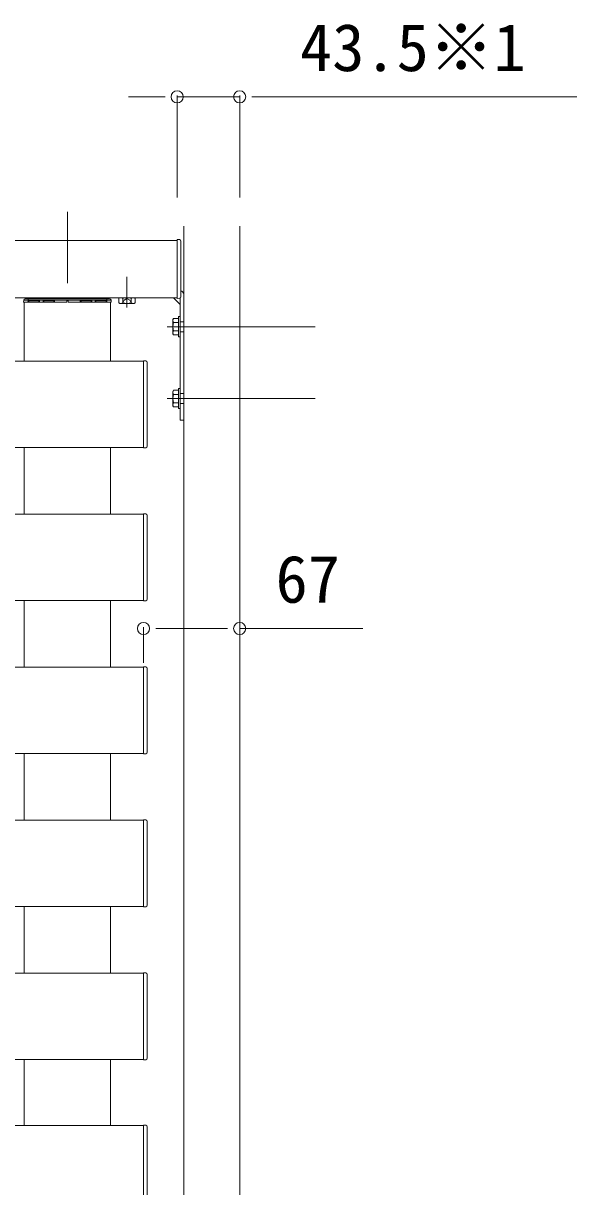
# Model space of a CAD drawing. Units: millimetres, scale not verified. Extents: x -11088 to 11088, y -17895 to 17964.
# Drawn here: x -3249 to -2863, y 3754 to 4563 of the extents above; entities that cross this region are included whole.
import ezdxf
from ezdxf.enums import TextEntityAlignment as Align

# ---------------------------------------------------------------- set-up
doc = ezdxf.new("R2010")
doc.units = ezdxf.units.MM
doc.header["$LTSCALE"] = 18
for name, pattern in [('CHAIN2', [12, 9, -1, 1, -1]), ('DASHED1', [1.8, 1.2, -0.6]), ('DASHED3', [4, 3, -1])]:
    doc.linetypes.add(name, pattern=pattern)
for name, color, linetype, lineweight in [('0-2_YKK_ZWAK', 4, 'Continuous', 9), ('0-3_YKK_11', 3, 'Continuous', 9), ('0-4_YKK_12', 6, 'Continuous', 9)]:
    doc.layers.add(name, color=color, linetype=linetype, lineweight=lineweight)
doc.styles.add('ＭＳ ゴシック', font='')
doc.styles.get('ＭＳ ゴシック').set_extended_font_data('MS Gothic')

msp = doc.modelspace()

# ---------------------------------------------------------------- linework, layer by layer
at = {"layer": '0-2_YKK_ZWAK'}
for p, q in [((-3218, 4432.19), (-3218, 4382.5)), ((-3141.5, 4412.19), (-3894, 4412.19)), ((-3141.5, 4412.89), (-3141.5, 4371.89)), ((-3139.94, 4412.8), (-3141.5, 4412.89)), ((-3137, 4374.69), (-3137, 4287.19)), ((-3141.5, 4372.19), (-3894, 4372.19)), ((-3248, 4369.19), (-3248, 4328.19)), ((-3245.51, 4369.19), (-3245.41, 4370.75)), ((-3245.51, 4369.19), (-3245.4, 4369.19)), ((-3245.41, 4370.75), (-3190.59, 4370.75)), ((-3245.39, 4370.2), (-3245.4, 4369.19)), ((-3245.4, 4369.19), (-3244.9, 4369.19)), ((-3237.9, 4369.19), (-3244.9, 4369.19)), ((-3244.89, 4370.69), (-3237.91, 4370.69)), ((-3244.89, 4370.19), (-3244.89, 4370.69)), ((-3244.89, 4370.19), (-3237.91, 4370.19)), ((-3237.91, 4370.19), (-3237.91, 4370.69)), ((-3237.91, 4370.19), (-3237.41, 4370.2)), ((-3237.41, 4370.2), (-3237.4, 4369.19)), ((-3237.4, 4369.19), (-3235, 4369.19)), ((-3234.99, 4370.2), (-3235, 4369.19)), ((-3235, 4369.19), (-3234.5, 4369.19)), ((-3227.5, 4369.19), (-3234.5, 4369.19)), ((-3234.49, 4370.69), (-3227.51, 4370.69)), ((-3234.49, 4370.69), (-3234.49, 4370.19)), ((-3234.49, 4370.19), (-3227.51, 4370.19)), ((-3233, 4372.19), (-3233, 4371.69)), ((-3233, 4372.19), (-3233, 4371.69)), ((-3227.51, 4370.69), (-3227.51, 4370.19)), ((-3227.01, 4370.2), (-3227, 4369.19)), ((-3227, 4369.19), (-3218.5, 4369.19)), ((-3218.5, 4369.19), (-3218.5, 4370.19)), ((-3217.5, 4370.19), (-3217.5, 4369.19)), ((-3217.5, 4369.19), (-3209, 4369.19)), ((-3208.99, 4370.2), (-3209, 4369.19)), ((-3209, 4369.19), (-3208.5, 4369.19)), ((-3208.49, 4370.19), (-3208.99, 4370.2)), ((-3208.5, 4369.19), (-3208.49, 4370.19)), ((-3201.5, 4369.19), (-3208.5, 4369.19)), ((-3208.49, 4370.69), (-3201.51, 4370.69)), ((-3208.49, 4370.19), (-3208.49, 4370.69)), ((-3208.49, 4370.19), (-3201.51, 4370.19)), ((-3203, 4372.19), (-3203, 4371.69)), ((-3203, 4372.19), (-3203, 4371.69)), ((-3201.51, 4370.19), (-3201.51, 4370.69)), ((-3201.51, 4370.19), (-3201.01, 4370.2)), ((-3201.51, 4370.19), (-3201.5, 4369.19)), ((-3201.5, 4369.19), (-3201, 4369.19)), ((-3201.01, 4370.2), (-3201, 4369.19)), ((-3201, 4369.19), (-3198.6, 4369.19)), ((-3198.6, 4370.19), (-3198.6, 4369.19)), ((-3198.1, 4370.19), (-3198.6, 4370.19)), ((-3198.6, 4369.19), (-3198.1, 4369.19)), ((-3198.1, 4370.69), (-3191.1, 4370.69)), ((-3198.1, 4370.19), (-3198.1, 4370.69)), ((-3198.1, 4369.19), (-3198.1, 4370.19)), ((-3198.1, 4370.19), (-3191.1, 4370.19)), ((-3191.1, 4369.19), (-3198.1, 4369.19)), ((-3191.1, 4370.19), (-3191.1, 4370.69)), ((-3190.6, 4370.19), (-3191.1, 4370.19)), ((-3190.6, 4370.19), (-3190.6, 4369.19)), ((-3190.6, 4369.19), (-3190.49, 4369.19)), ((-3188.59, 4371.69), (-3190.59, 4371.69)), ((-3190.59, 4370.75), (-3190.49, 4369.19)), ((-3188, 4369.19), (-3188, 4328.19)), ((-3181.85, 4372.19), (-3182.27, 4371.95)), ((-3182.27, 4368.84), (-3182.27, 4371.95)), ((-3181.5, 4368.39), (-3182.27, 4368.84)), ((-3181.5, 4368.39), (-3171.5, 4368.39)), ((-3179.39, 4368.84), (-3179.39, 4371.95)), ((-3173.61, 4368.84), (-3173.61, 4371.95)), ((-3171.5, 4368.39), (-3170.73, 4368.84)), ((-3171.15, 4372.19), (-3170.73, 4371.95)), ((-3170.73, 4368.84), (-3170.73, 4371.95)), ((-3144, 4372.19), (-3139.5, 4367.69)), ((-3139.94, 4371.99), (-3141.5, 4371.89)), ((-3139.5, 4372.12), (-3139.5, 4287.19)), ((-3144.5, 4357.19), (-3144.07, 4357.94)), ((-3144.5, 4347.19), (-3144.5, 4357.19)), ((-3140.5, 4357.94), (-3144.07, 4357.94)), ((-3140.5, 4359.19), (-3140.5, 4345.19)), ((-3140.5, 4359.19), (-3139.5, 4359.19)), ((-3140.5, 4357.94), (-3140.5, 4346.44)), ((-3139.5, 4359.19), (-3139.5, 4345.19)), ((-3140.5, 4355.08), (-3144.05, 4355.08)), ((-3140.5, 4349.31), (-3144.05, 4349.31)), ((-3144.5, 4347.19), (-3144.07, 4346.44)), ((-3144.07, 4346.44), (-3140.5, 4346.44)), ((-3140.5, 4345.19), (-3139.5, 4345.19)), ((-3950.5, 4328.19), (-3165, 4328.19)), ((-3165, 4267.89), (-3165, 4328.49)), ((-3165, 4328.49), (-3163.44, 4328.4)), ((-3162.5, 4327.4), (-3162.5, 4268.99)), ((-3144.5, 4307.19), (-3144.07, 4307.94)), ((-3140.5, 4307.94), (-3144.07, 4307.94)), ((-3140.5, 4309.19), (-3140.5, 4295.19)), ((-3140.5, 4309.19), (-3139.5, 4309.19)), ((-3140.5, 4307.94), (-3140.5, 4296.44)), ((-3139.5, 4309.19), (-3139.5, 4295.19)), ((-3144.5, 4297.19), (-3144.5, 4307.19)), ((-3140.5, 4305.08), (-3144.05, 4305.08)), ((-3144.5, 4297.19), (-3144.07, 4296.44)), ((-3144.07, 4296.44), (-3140.5, 4296.44)), ((-3140.5, 4299.31), (-3144.05, 4299.31)), ((-3140.5, 4295.19), (-3139.5, 4295.19)), ((-3139.5, 4287.19), (-3137, 4287.19)), ((-3950.5, 4268.19), (-3165, 4268.19)), ((-3248, 4268.19), (-3248, 4221.69)), ((-3188, 4268.19), (-3188, 4221.69)), ((-3163.44, 4267.99), (-3165, 4267.89)), ((-3950.5, 4221.69), (-3165, 4221.69)), ((-3165, 4161.39), (-3165, 4221.99)), ((-3165, 4221.99), (-3163.44, 4221.9)), ((-3162.5, 4220.9), (-3162.5, 4162.49)), ((-3950.5, 4161.69), (-3165, 4161.69)), ((-3248, 4161.69), (-3248, 4115.19)), ((-3188, 4161.69), (-3188, 4115.19)), ((-3163.44, 4161.49), (-3165, 4161.39)), ((-3950.5, 4115.19), (-3165, 4115.19)), ((-3165, 4054.89), (-3165, 4115.49)), ((-3165, 4115.49), (-3163.44, 4115.4)), ((-3162.5, 4114.4), (-3162.5, 4055.99)), ((-3950.5, 4055.19), (-3165, 4055.19)), ((-3248, 4055.19), (-3248, 4008.69)), ((-3188, 4055.19), (-3188, 4008.69)), ((-3163.44, 4054.99), (-3165, 4054.89)), ((-3950.5, 4008.69), (-3165, 4008.69)), ((-3165, 3948.39), (-3165, 4008.99)), ((-3165, 4008.99), (-3163.44, 4008.9)), ((-3162.5, 4007.9), (-3162.5, 3949.49)), ((-3950.5, 3948.69), (-3165, 3948.69)), ((-3248, 3948.69), (-3248, 3902.19)), ((-3188, 3948.69), (-3188, 3902.19)), ((-3163.44, 3948.49), (-3165, 3948.39)), ((-3950.5, 3902.19), (-3165, 3902.19)), ((-3165, 3841.89), (-3165, 3902.49)), ((-3165, 3902.49), (-3163.44, 3902.4)), ((-3162.5, 3901.4), (-3162.5, 3842.99)), ((-3950.5, 3842.19), (-3165, 3842.19)), ((-3248, 3842.19), (-3248, 3796.19)), ((-3188, 3842.19), (-3188, 3796.19)), ((-3163.44, 3841.99), (-3165, 3841.89)), ((-3950.5, 3796.19), (-3165, 3796.19)), ((-3165, 3735.89), (-3165, 3796.49)), ((-3165, 3796.49), (-3163.44, 3796.4)), ((-3162.5, 3795.4), (-3162.5, 3736.99))]:
    msp.add_line(p, q, dxfattribs=at)
at = {"layer": '0-2_YKK_ZWAK', "linetype": 'CHAIN2'}
for p, q in [((-3176.5, 4365.57), (-3176.5, 4386.98)), ((-3148.5, 4352.19), (-3045.46, 4352.19)), ((-3148.5, 4302.19), (-3045.46, 4302.19))]:
    msp.add_line(p, q, dxfattribs=at)
at = {"layer": '0-2_YKK_ZWAK', "linetype": 'DASHED1'}
for p, q in [((-3139.5, 4355.69), (-3137, 4355.69)), ((-3139.5, 4348.69), (-3137, 4348.69)), ((-3139.5, 4305.69), (-3137, 4305.69)), ((-3139.5, 4298.69), (-3137, 4298.69))]:
    msp.add_line(p, q, dxfattribs=at)
at = {"layer": '0-2_YKK_ZWAK'}
for points in [[(-3139, 4411.8), (-3139, 4373.39), (-3139, 4372.99)], [(-3248.4, 4370.75), (-3248.5, 4369.19), (-3245.51, 4369.19)], [(-3245.41, 4370.75), (-3245.41, 4371.69), (-3247.41, 4371.69)], [(-3190.59, 4370.75), (-3190.59, 4371.69), (-3245.41, 4371.69)], [(-3244.9, 4369.19), (-3244.89, 4370.19), (-3245.39, 4370.2)], [(-3237.91, 4370.19), (-3237.9, 4369.19), (-3237.4, 4369.19)], [(-3234.5, 4369.19), (-3234.49, 4370.19), (-3234.99, 4370.2)], [(-3227.01, 4370.2), (-3227.51, 4370.19), (-3227.5, 4369.19), (-3227, 4369.19)], [(-3218.5, 4370.19), (-3218, 4370.69), (-3217.5, 4370.19)], [(-3191.1, 4370.19), (-3191.1, 4369.19), (-3190.6, 4369.19)], [(-3190.49, 4369.19), (-3187.5, 4369.19), (-3187.6, 4370.75)]]:
    msp.add_lwpolyline(points, dxfattribs=at)
at = {"layer": '0-2_YKK_ZWAK', "linetype": 'DASHED3'}
for points in [[(-3179.55, 4368.39), (-3178.4, 4370.75), (-3176.5, 4371.76)], [(-3173.45, 4368.39), (-3174.6, 4370.75), (-3176.5, 4371.76)]]:
    msp.add_lwpolyline(points, dxfattribs=at)
at = {"layer": '0-2_YKK_ZWAK'}
for centre, radius, start, end in [((-3140, 4411.8), 1, 0.00015, 86.50017), ((-3140, 4372.99), 1, 273.5, 0), ((-3139.5, 4374.69), 2.5, 0, 78.46304), ((-3247.41, 4370.69), 1, 90, 176.5), ((-3244.89, 4370.19), 0.5, 90, 179.5), ((-3237.91, 4370.19), 0.5, 0.5, 90), ((-3234.49, 4370.19), 0.5, 90, 179.5), ((-3227.51, 4370.19), 0.5, 0.5, 90), ((-3208.49, 4370.19), 0.5, 90, 179.5), ((-3201.51, 4370.19), 0.5, 0.5, 90), ((-3198.1, 4370.19), 0.5, 90, 180), ((-3191.1, 4370.19), 0.5, 0, 90), ((-3188.59, 4370.69), 1, 3.5, 90), ((-3180.83, 4369.84), 2.56, 112.78947, 124.38292), ((-3180.83, 4370.95), 2.56, 235.61708, 304.38292), ((-3180.83, 4369.84), 2.56, 55.61708, 67.21053), ((-3176.5, 4362.84), 9.55, 101.72999, 107.58724), ((-3176.5, 4377.95), 9.55, 252.41276, 287.58724), ((-3176.5, 4362.84), 9.55, 72.41276, 78.27001), ((-3172.17, 4369.84), 2.56, 112.79035, 124.38292), ((-3172.17, 4370.95), 2.56, 235.61708, 304.38292), ((-3172.17, 4369.84), 2.56, 55.61708, 67.20965), ((-3141.94, 4356.52), 2.56, 146.25178, 214.38425), ((-3134.95, 4352.19), 9.55, 162.41205, 197.58795), ((-3141.94, 4347.86), 2.56, 145.61575, 213.74822), ((-3163.5, 4327.4), 1, 0, 86.5), ((-3141.94, 4306.52), 2.56, 146.25178, 214.38425), ((-3134.95, 4302.19), 9.55, 162.41205, 197.58795), ((-3141.94, 4297.86), 2.56, 145.61575, 213.74822), ((-3163.5, 4268.99), 1, 273.5, 0), ((-3163.5, 4220.9), 1, 0, 86.5), ((-3163.5, 4162.49), 1, 273.5, 0), ((-3163.5, 4114.4), 1, 0, 86.5), ((-3163.5, 4055.99), 1, 273.5, 0), ((-3163.5, 4007.9), 1, 0, 86.5), ((-3163.5, 3949.49), 1, 273.5, 0), ((-3163.5, 3901.4), 1, 0, 86.5), ((-3163.5, 3842.99), 1, 273.5, 0), ((-3163.5, 3795.4), 1, 0, 86.5)]:
    msp.add_arc(centre, radius, start, end, dxfattribs=at)
for centre, major_axis, start_param, end_param in [((-3245.4, 4370.69), (3, -0.06), 1.573696, 3.140765), ((-3190.6, 4370.69), (3, 0.06), 0.000827, 1.567897)]:
    msp.add_ellipse(centre, major_axis=major_axis, ratio=0.020278, start_param=start_param, end_param=end_param, dxfattribs=at)
at = {"layer": '0-3_YKK_11'}
for p, q in [((-3137, 2928.72), (-3137, 4422.19)), ((-3098, 2928.72), (-3098, 4422.19))]:
    msp.add_line(p, q, dxfattribs=at)
at = {"layer": '0-4_YKK_12'}
for p, q in [((-3158.5, 4512.19), (-3175.5, 4512.19)), ((-3150, 4512.19), (-3158.5, 4512.19)), ((-3141.5, 4442.19), (-3141.5, 4513.19)), ((-3141.5, 4512.19), (-3098, 4512.19)), ((-3098, 4442.19), (-3098, 4513.19)), ((-3089.5, 4512.19), (-3081, 4512.19)), ((-3081, 4512.19), (-2863.2, 4512.19)), ((-3165, 4118.19), (-3165, 4143.19)), ((-3156.5, 4142.19), (-3148, 4142.19)), ((-3148, 4142.19), (-3115, 4142.19)), ((-3106.5, 4142.19), (-3115, 4142.19)), ((-3098, 4118.19), (-3098, 4143.19)), ((-3098, 4142.19), (-3012.2, 4142.19))]:
    msp.add_line(p, q, dxfattribs=at)
for centre, start, end in [((-3141.5, 4512.19), 0, 180), ((-3141.5, 4512.19), 180, 0), ((-3098, 4512.19), 0, 180), ((-3098, 4512.19), 180, 0), ((-3165, 4142.19), 0, 180), ((-3098, 4142.19), 0, 180), ((-3165, 4142.19), 180, 0), ((-3098, 4142.19), 180, 0)]:
    msp.add_arc(centre, 4.25, start, end, dxfattribs=at)

# ---------------------------------------------------------------- texts
at = {"layer": '0-4_YKK_12', "style": 'ＭＳ ゴシック'}
for s, p in [('43.5※1', (-3056, 4520.19)), ('67', (-3073, 4150.19))]:
    msp.add_text(s, height=32.99, dxfattribs=at).set_placement(p, align=Align.BOTTOM_LEFT)

doc.saveas('drawing.dxf')
